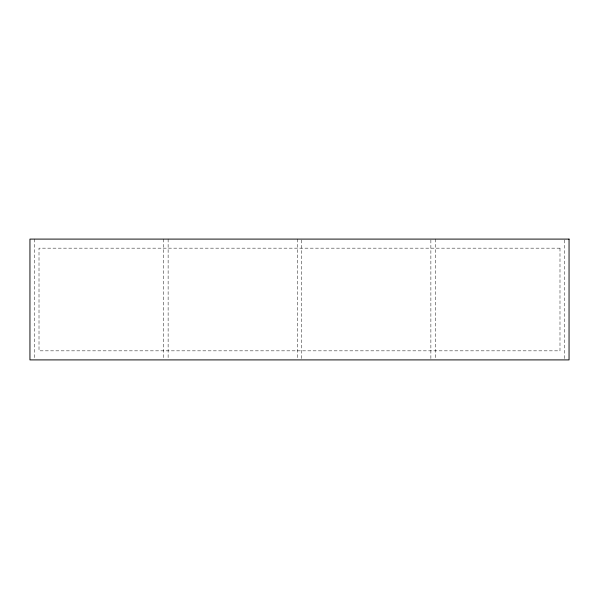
<?xml version="1.0" encoding="UTF-8"?>
<svg xmlns="http://www.w3.org/2000/svg" width="599" height="599" viewBox="0 0 599 599"><rect width="100%" height="100%" fill="white"/><g stroke="black" fill="none" stroke-linecap="round" stroke-linejoin="round"><path stroke-width="0.45" stroke-dasharray="3 2.25" d="M564.52 240.027L564.52 359.902M435.406 239.098L435.406 358.973M430.876 240.027L430.876 359.902M301.769 240.027L301.769 359.902M297.231 239.098L297.231 358.973M168.124 239.098L168.124 358.973M163.594 239.098L163.594 358.973M34.48 239.098L34.48 358.973M559.99 248.158L39.01 248.158L39.01 350.842L559.99 350.842L559.99 248.158"/><path stroke-width="0.9" d="M569.05 239.098L29.95 239.098L29.95 359.902L569.05 359.902L569.05 239.098"/></g></svg>
